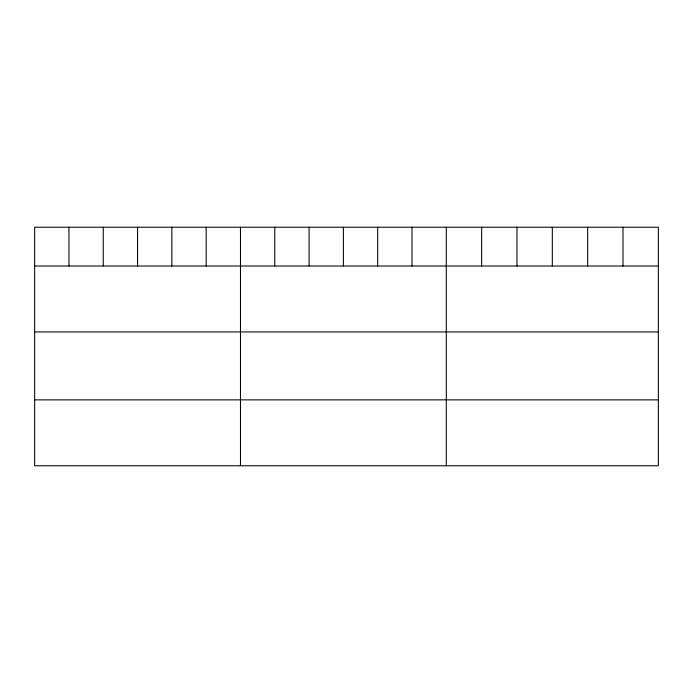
<?xml version="1.0" encoding="UTF-8"?>
<svg xmlns="http://www.w3.org/2000/svg" width="693" height="693" viewBox="0 0 693 693"><rect width="100%" height="100%" fill="white"/><g stroke="black" fill="none" stroke-linecap="round" stroke-linejoin="round"><path stroke-width="1.04" d="M658.35 266.017L658.35 465.774L34.65 465.774L34.65 227.226L658.35 227.226L658.35 266.017L34.65 266.017M34.65 331.938L658.35 331.938M34.65 399.861L658.35 399.861M623.007 227.226L623.007 266.017M587.664 227.226L587.664 266.017M552.321 227.226L552.321 266.017M516.978 227.226L516.978 266.017M481.635 227.226L481.635 266.017M446.292 227.226L446.292 465.774M411.988 227.226L411.988 266.017M377.685 227.226L377.685 266.017M343.381 227.226L343.381 266.017M309.078 227.226L309.078 266.017M274.774 227.226L274.774 266.017M240.471 227.226L240.471 465.774M206.167 227.226L206.167 266.017M171.864 227.226L171.864 266.017M137.56 227.226L137.56 266.017M103.257 227.226L103.257 266.017M68.953 227.226L68.953 266.017"/></g></svg>
